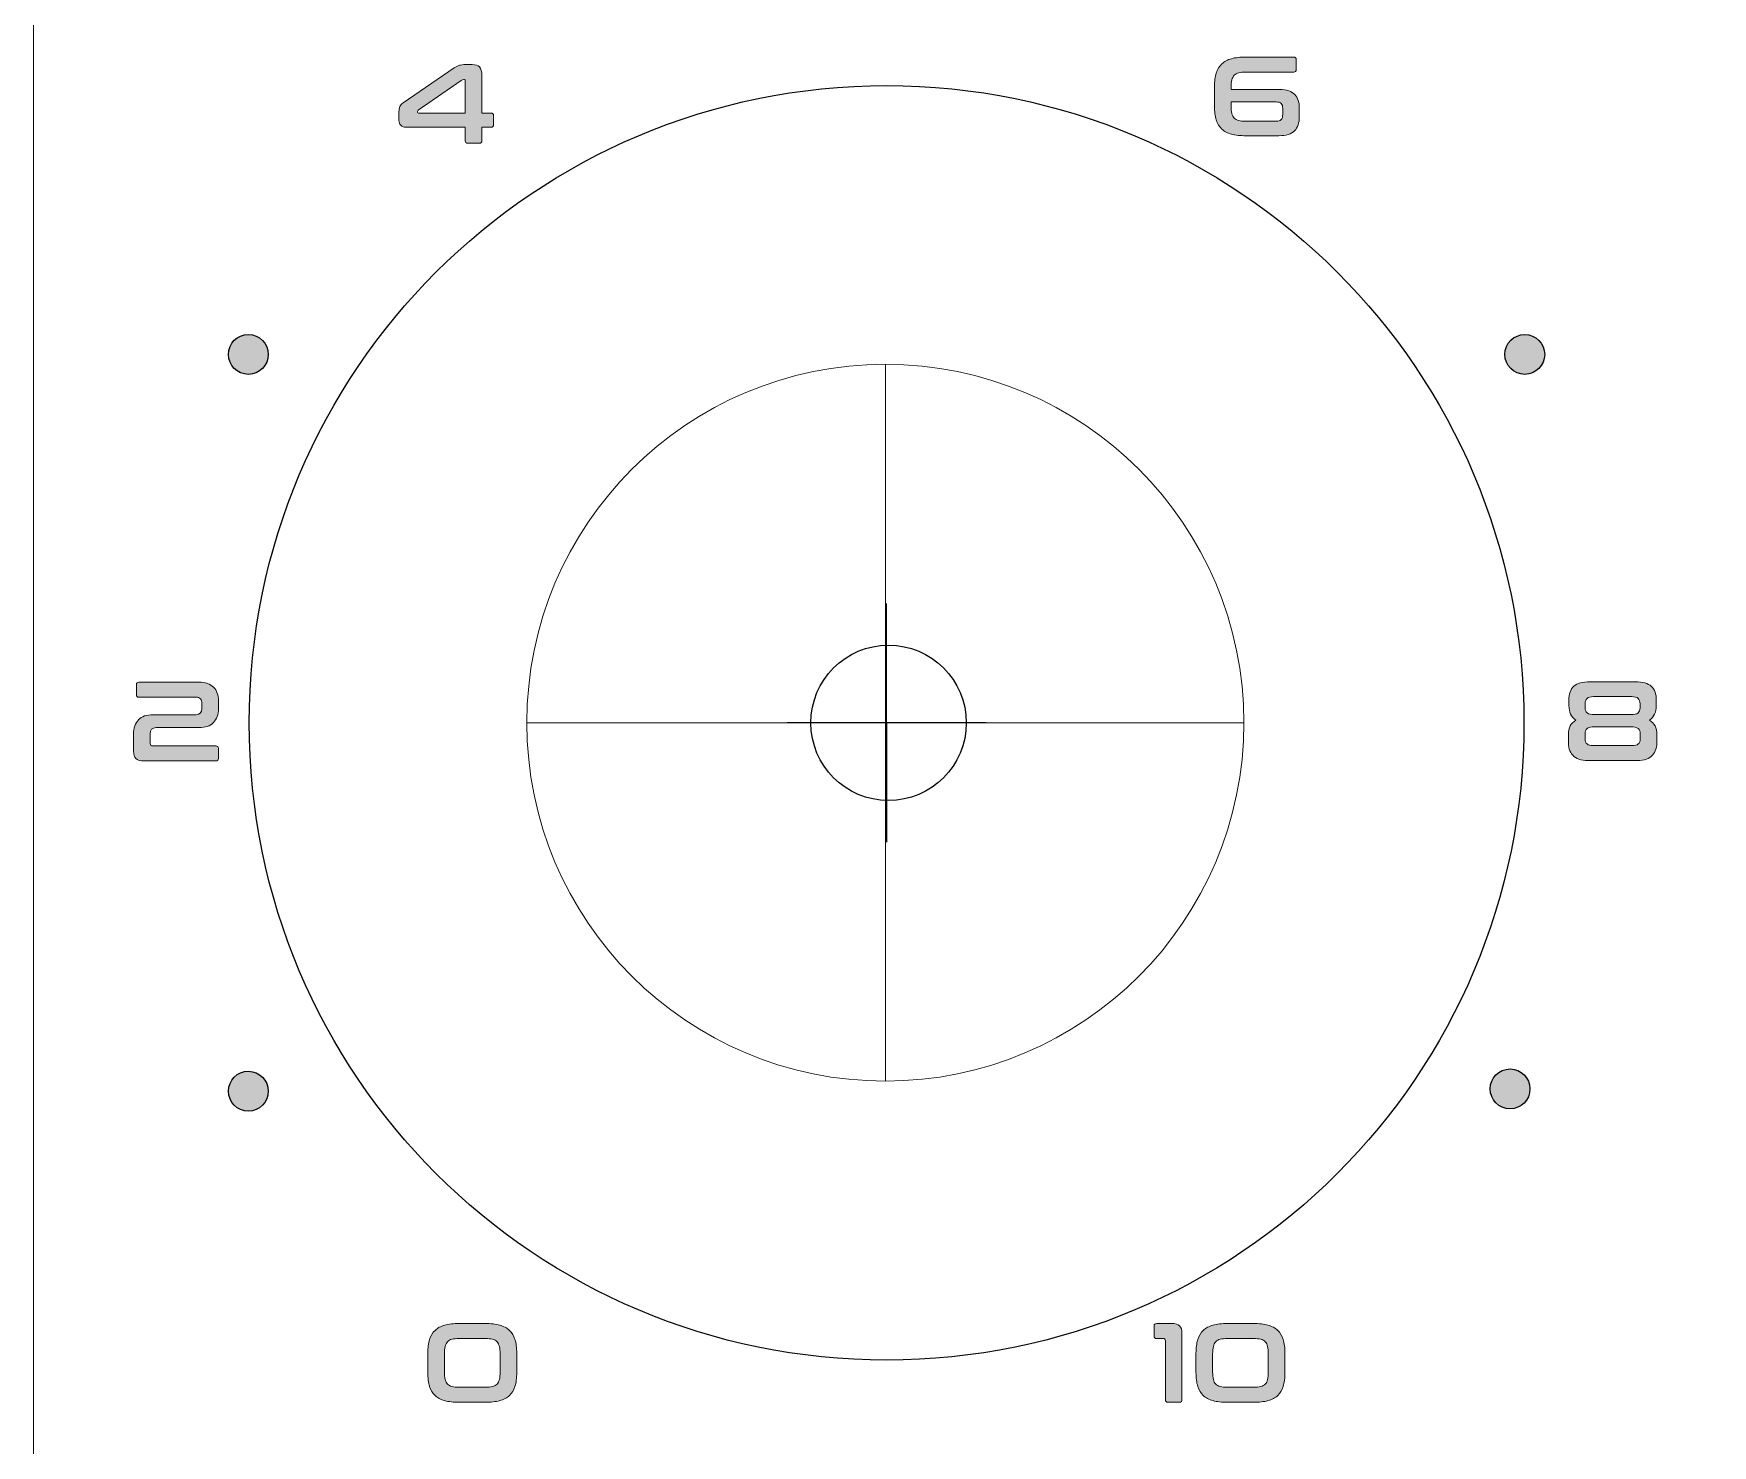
# Model space of a CAD drawing. Header units: millimetres. Extents: x 0 to 62, y -117 to 0.
# Drawn here: x 0 to 21.07, y -29.53 to -11.8 of the extents above; entities that cross this region are included whole.
import ezdxf

# ---------------------------------------------------------------- set-up
doc = ezdxf.new("R2010")
doc.units = ezdxf.units.MM
doc.header["$MEASUREMENT"] = 0
for name, color, linetype in [('GLOSS-V', 7, 'Continuous'), ('Layer 4', 7, 'Continuous'), ('Layer 5', 7, 'Continuous')]:
    doc.layers.add(name, color=color, linetype=linetype)

# ---------------------------------------------------------------- blocks, each defined once
blk = doc.blocks.new('block 40')
at = {"layer": 'GLOSS-V', "true_color": 0x010101}
h = blk.add_hatch(color=178, dxfattribs=at)
h.dxf.hatch_style = 2
edge = h.paths.add_edge_path()
edge.add_spline(control_points=[(5.669, -27.998), (5.74, -27.998), (5.801, -28.005), (5.851, -28.019), (5.901, -28.033), (5.942, -28.054), (5.973, -28.084), (6.005, -28.113), (6.028, -28.152), (6.042, -28.199), (6.057, -28.246), (6.064, -28.303), (6.064, -28.371), (6.064, -28.371), (6.064, -28.614), (6.064, -28.614), (6.064, -28.681), (6.057, -28.739), (6.042, -28.787), (6.028, -28.834), (6.005, -28.873), (5.973, -28.902), (5.942, -28.932), (5.901, -28.953), (5.851, -28.966), (5.801, -28.98), (5.74, -28.986), (5.669, -28.986), (5.669, -28.986), (5.343, -28.986), (5.343, -28.986), (5.272, -28.986), (5.211, -28.98), (5.161, -28.966), (5.111, -28.953), (5.07, -28.932), (5.039, -28.902), (5.007, -28.873), (4.984, -28.834), (4.97, -28.787), (4.955, -28.739), (4.948, -28.681), (4.948, -28.614), (4.948, -28.614), (4.948, -28.371), (4.948, -28.371), (4.948, -28.303), (4.955, -28.246), (4.97, -28.199), (4.984, -28.152), (5.007, -28.113), (5.039, -28.084), (5.07, -28.054), (5.111, -28.033), (5.161, -28.019), (5.211, -28.005), (5.272, -27.998), (5.343, -27.998), (5.343, -27.998), (5.669, -27.998), (5.669, -27.998)], knot_values=[0, 0, 0, 0, 1, 1, 1, 2, 2, 2, 3, 3, 3, 4, 4, 4, 5, 5, 5, 6, 6, 6, 7, 7, 7, 8, 8, 8, 9, 9, 9, 10, 10, 10, 11, 11, 11, 12, 12, 12, 13, 13, 13, 14, 14, 14, 15, 15, 15, 16, 16, 16, 17, 17, 17, 18, 18, 18, 19, 19, 19, 20, 20, 20, 20], degree=3, periodic=1)
edge = h.paths.add_edge_path()
edge.add_spline(control_points=[(5.157, -28.605), (5.157, -28.643), (5.16, -28.674), (5.165, -28.699), (5.171, -28.724), (5.181, -28.744), (5.195, -28.758), (5.209, -28.773), (5.228, -28.783), (5.252, -28.789), (5.276, -28.795), (5.306, -28.798), (5.343, -28.798), (5.343, -28.798), (5.669, -28.798), (5.669, -28.798), (5.706, -28.798), (5.736, -28.795), (5.76, -28.789), (5.784, -28.783), (5.803, -28.773), (5.817, -28.758), (5.831, -28.744), (5.841, -28.724), (5.847, -28.699), (5.852, -28.674), (5.855, -28.643), (5.855, -28.605), (5.855, -28.605), (5.855, -28.379), (5.855, -28.379), (5.855, -28.342), (5.852, -28.311), (5.847, -28.286), (5.841, -28.262), (5.831, -28.242), (5.817, -28.227), (5.803, -28.212), (5.784, -28.201), (5.76, -28.195), (5.736, -28.189), (5.706, -28.186), (5.669, -28.186), (5.669, -28.186), (5.343, -28.186), (5.343, -28.186), (5.306, -28.186), (5.276, -28.189), (5.252, -28.195), (5.228, -28.201), (5.209, -28.212), (5.195, -28.227), (5.181, -28.242), (5.171, -28.262), (5.165, -28.286), (5.16, -28.311), (5.157, -28.342), (5.157, -28.379), (5.157, -28.379), (5.157, -28.605), (5.157, -28.605)], knot_values=[0, 0, 0, 0, 1, 1, 1, 2, 2, 2, 3, 3, 3, 4, 4, 4, 5, 5, 5, 6, 6, 6, 7, 7, 7, 8, 8, 8, 9, 9, 9, 10, 10, 10, 11, 11, 11, 12, 12, 12, 13, 13, 13, 14, 14, 14, 15, 15, 15, 16, 16, 16, 17, 17, 17, 18, 18, 18, 19, 19, 19, 20, 20, 20, 20], degree=3, periodic=1)
at = {"layer": 'GLOSS-V', "lineweight": 0}
for points in [[(5.669, -27.998), (5.74, -27.998), (5.801, -28.005), (5.851, -28.019), (5.901, -28.033), (5.942, -28.054), (5.973, -28.084), (6.005, -28.113), (6.028, -28.152), (6.042, -28.199), (6.057, -28.246), (6.064, -28.303), (6.064, -28.371), (6.064, -28.371), (6.064, -28.614), (6.064, -28.614), (6.064, -28.681), (6.057, -28.739), (6.042, -28.787), (6.028, -28.834), (6.005, -28.873), (5.973, -28.902), (5.942, -28.932), (5.901, -28.953), (5.851, -28.966), (5.801, -28.98), (5.74, -28.986), (5.669, -28.986), (5.669, -28.986), (5.343, -28.986), (5.343, -28.986), (5.272, -28.986), (5.211, -28.98), (5.161, -28.966), (5.111, -28.953), (5.07, -28.932), (5.039, -28.902), (5.007, -28.873), (4.984, -28.834), (4.97, -28.787), (4.955, -28.739), (4.948, -28.681), (4.948, -28.614), (4.948, -28.614), (4.948, -28.371), (4.948, -28.371), (4.948, -28.303), (4.955, -28.246), (4.97, -28.199), (4.984, -28.152), (5.007, -28.113), (5.039, -28.084), (5.07, -28.054), (5.111, -28.033), (5.161, -28.019), (5.211, -28.005), (5.272, -27.998), (5.343, -27.998), (5.343, -27.998), (5.669, -27.998), (5.669, -27.998)], [(5.157, -28.605), (5.157, -28.643), (5.16, -28.674), (5.165, -28.699), (5.171, -28.724), (5.181, -28.744), (5.195, -28.758), (5.209, -28.773), (5.228, -28.783), (5.252, -28.789), (5.276, -28.795), (5.306, -28.798), (5.343, -28.798), (5.343, -28.798), (5.669, -28.798), (5.669, -28.798), (5.706, -28.798), (5.736, -28.795), (5.76, -28.789), (5.784, -28.783), (5.803, -28.773), (5.817, -28.758), (5.831, -28.744), (5.841, -28.724), (5.847, -28.699), (5.852, -28.674), (5.855, -28.643), (5.855, -28.605), (5.855, -28.605), (5.855, -28.379), (5.855, -28.379), (5.855, -28.342), (5.852, -28.311), (5.847, -28.286), (5.841, -28.262), (5.831, -28.242), (5.817, -28.227), (5.803, -28.212), (5.784, -28.201), (5.76, -28.195), (5.736, -28.189), (5.706, -28.186), (5.669, -28.186), (5.669, -28.186), (5.343, -28.186), (5.343, -28.186), (5.306, -28.186), (5.276, -28.189), (5.252, -28.195), (5.228, -28.201), (5.209, -28.212), (5.195, -28.227), (5.181, -28.242), (5.171, -28.262), (5.165, -28.286), (5.16, -28.311), (5.157, -28.342), (5.157, -28.379), (5.157, -28.379), (5.157, -28.605), (5.157, -28.605)]]:
    blk.add_open_spline(points, degree=3, knots=[0, 0, 0, 0, 1, 1, 1, 2, 2, 2, 3, 3, 3, 4, 4, 4, 5, 5, 5, 6, 6, 6, 7, 7, 7, 8, 8, 8, 9, 9, 9, 10, 10, 10, 11, 11, 11, 12, 12, 12, 13, 13, 13, 14, 14, 14, 15, 15, 15, 16, 16, 16, 17, 17, 17, 18, 18, 18, 19, 19, 19, 20, 20, 20, 20], dxfattribs=at)
blk = doc.blocks.new('block 39')
at = {"layer": 'GLOSS-V'}
blk.add_blockref('block 40', (0, 0), dxfattribs=at)
blk = doc.blocks.new('block 42')
at = {"layer": 'GLOSS-V', "true_color": 0x010101}
h = blk.add_hatch(color=178, dxfattribs=at)
h.dxf.hatch_style = 2
edge = h.paths.add_edge_path()
edge.add_spline(control_points=[(2.071, -19.947), (2.156, -19.947), (2.219, -19.968), (2.26, -20.01), (2.3, -20.053), (2.32, -20.108), (2.32, -20.177), (2.32, -20.177), (2.32, -20.276), (2.32, -20.276), (2.32, -20.353), (2.3, -20.413), (2.258, -20.454), (2.217, -20.496), (2.155, -20.517), (2.073, -20.517), (2.073, -20.517), (1.537, -20.517), (1.537, -20.517), (1.488, -20.517), (1.464, -20.544), (1.464, -20.598), (1.464, -20.598), (1.464, -20.717), (1.464, -20.717), (1.464, -20.737), (1.473, -20.747), (1.492, -20.747), (1.492, -20.747), (2.287, -20.747), (2.287, -20.747), (2.308, -20.747), (2.319, -20.758), (2.319, -20.778), (2.319, -20.778), (2.319, -20.904), (2.319, -20.904), (2.319, -20.924), (2.308, -20.935), (2.287, -20.935), (2.287, -20.935), (1.386, -20.935), (1.386, -20.935), (1.338, -20.935), (1.304, -20.925), (1.285, -20.906), (1.265, -20.887), (1.255, -20.856), (1.255, -20.815), (1.255, -20.815), (1.255, -20.598), (1.255, -20.598), (1.255, -20.52), (1.276, -20.46), (1.317, -20.418), (1.358, -20.376), (1.42, -20.355), (1.502, -20.355), (1.502, -20.355), (2.038, -20.355), (2.038, -20.355), (2.087, -20.355), (2.111, -20.328), (2.111, -20.276), (2.111, -20.276), (2.111, -20.215), (2.111, -20.215), (2.111, -20.191), (2.106, -20.171), (2.095, -20.157), (2.083, -20.142), (2.064, -20.135), (2.037, -20.135), (2.037, -20.135), (1.323, -20.135), (1.323, -20.135), (1.302, -20.135), (1.292, -20.124), (1.292, -20.104), (1.292, -20.104), (1.292, -19.978), (1.292, -19.978), (1.292, -19.957), (1.302, -19.947), (1.323, -19.947), (1.323, -19.947), (2.071, -19.947), (2.071, -19.947)], knot_values=[0, 0, 0, 0, 1, 1, 1, 2, 2, 2, 3, 3, 3, 4, 4, 4, 5, 5, 5, 6, 6, 6, 7, 7, 7, 8, 8, 8, 9, 9, 9, 10, 10, 10, 11, 11, 11, 12, 12, 12, 13, 13, 13, 14, 14, 14, 15, 15, 15, 16, 16, 16, 17, 17, 17, 18, 18, 18, 19, 19, 19, 20, 20, 20, 21, 21, 21, 22, 22, 22, 23, 23, 23, 24, 24, 24, 25, 25, 25, 26, 26, 26, 27, 27, 27, 28, 28, 28, 29, 29, 29, 29], degree=3, periodic=1)
at = {"layer": 'GLOSS-V', "lineweight": 0}
blk.add_open_spline([(2.071, -19.947), (2.156, -19.947), (2.219, -19.968), (2.26, -20.01), (2.3, -20.053), (2.32, -20.108), (2.32, -20.177), (2.32, -20.177), (2.32, -20.276), (2.32, -20.276), (2.32, -20.353), (2.3, -20.413), (2.258, -20.454), (2.217, -20.496), (2.155, -20.517), (2.073, -20.517), (2.073, -20.517), (1.537, -20.517), (1.537, -20.517), (1.488, -20.517), (1.464, -20.544), (1.464, -20.598), (1.464, -20.598), (1.464, -20.717), (1.464, -20.717), (1.464, -20.737), (1.473, -20.747), (1.492, -20.747), (1.492, -20.747), (2.287, -20.747), (2.287, -20.747), (2.308, -20.747), (2.319, -20.758), (2.319, -20.778), (2.319, -20.778), (2.319, -20.904), (2.319, -20.904), (2.319, -20.924), (2.308, -20.935), (2.287, -20.935), (2.287, -20.935), (1.386, -20.935), (1.386, -20.935), (1.338, -20.935), (1.304, -20.925), (1.285, -20.906), (1.265, -20.887), (1.255, -20.856), (1.255, -20.815), (1.255, -20.815), (1.255, -20.598), (1.255, -20.598), (1.255, -20.52), (1.276, -20.46), (1.317, -20.418), (1.358, -20.376), (1.42, -20.355), (1.502, -20.355), (1.502, -20.355), (2.038, -20.355), (2.038, -20.355), (2.087, -20.355), (2.111, -20.328), (2.111, -20.276), (2.111, -20.276), (2.111, -20.215), (2.111, -20.215), (2.111, -20.191), (2.106, -20.171), (2.095, -20.157), (2.083, -20.142), (2.064, -20.135), (2.037, -20.135), (2.037, -20.135), (1.323, -20.135), (1.323, -20.135), (1.302, -20.135), (1.292, -20.124), (1.292, -20.104), (1.292, -20.104), (1.292, -19.978), (1.292, -19.978), (1.292, -19.957), (1.302, -19.947), (1.323, -19.947), (1.323, -19.947), (2.071, -19.947), (2.071, -19.947)], degree=3, knots=[0, 0, 0, 0, 1, 1, 1, 2, 2, 2, 3, 3, 3, 4, 4, 4, 5, 5, 5, 6, 6, 6, 7, 7, 7, 8, 8, 8, 9, 9, 9, 10, 10, 10, 11, 11, 11, 12, 12, 12, 13, 13, 13, 14, 14, 14, 15, 15, 15, 16, 16, 16, 17, 17, 17, 18, 18, 18, 19, 19, 19, 20, 20, 20, 21, 21, 21, 22, 22, 22, 23, 23, 23, 24, 24, 24, 25, 25, 25, 26, 26, 26, 27, 27, 27, 28, 28, 28, 29, 29, 29, 29], dxfattribs=at)
blk = doc.blocks.new('block 41')
at = {"layer": 'GLOSS-V'}
blk.add_blockref('block 42', (0, 0), dxfattribs=at)
blk = doc.blocks.new('block 44')
at = {"layer": 'GLOSS-V', "true_color": 0x010101}
h = blk.add_hatch(color=178, dxfattribs=at)
h.dxf.hatch_style = 2
edge = h.paths.add_edge_path()
edge.add_spline(control_points=[(5.28, -12.235), (5.304, -12.219), (5.325, -12.208), (5.345, -12.202), (5.364, -12.196), (5.39, -12.193), (5.422, -12.193), (5.422, -12.193), (5.505, -12.193), (5.505, -12.193), (5.546, -12.193), (5.577, -12.203), (5.597, -12.222), (5.617, -12.241), (5.628, -12.28), (5.628, -12.337), (5.628, -12.337), (5.628, -12.801), (5.628, -12.801), (5.628, -12.801), (5.743, -12.801), (5.743, -12.801), (5.764, -12.801), (5.774, -12.812), (5.774, -12.834), (5.774, -12.834), (5.774, -12.948), (5.774, -12.948), (5.774, -12.969), (5.764, -12.979), (5.743, -12.979), (5.743, -12.979), (5.628, -12.979), (5.628, -12.979), (5.628, -12.979), (5.628, -13.15), (5.628, -13.15), (5.628, -13.17), (5.617, -13.181), (5.596, -13.181), (5.596, -13.181), (5.451, -13.181), (5.451, -13.181), (5.429, -13.181), (5.419, -13.17), (5.419, -13.15), (5.419, -13.15), (5.419, -12.979), (5.419, -12.979), (5.419, -12.979), (4.676, -12.979), (4.676, -12.979), (4.646, -12.979), (4.624, -12.971), (4.609, -12.955), (4.594, -12.939), (4.586, -12.918), (4.586, -12.893), (4.586, -12.893), (4.586, -12.786), (4.586, -12.786), (4.586, -12.759), (4.59, -12.737), (4.597, -12.72), (4.605, -12.703), (4.62, -12.686), (4.641, -12.671), (4.641, -12.671), (5.28, -12.235), (5.28, -12.235)], knot_values=[0, 0, 0, 0, 1, 1, 1, 2, 2, 2, 3, 3, 3, 4, 4, 4, 5, 5, 5, 6, 6, 6, 7, 7, 7, 8, 8, 8, 9, 9, 9, 10, 10, 10, 11, 11, 11, 12, 12, 12, 13, 13, 13, 14, 14, 14, 15, 15, 15, 16, 16, 16, 17, 17, 17, 18, 18, 18, 19, 19, 19, 20, 20, 20, 21, 21, 21, 22, 22, 22, 23, 23, 23, 23], degree=3, periodic=1)
edge = h.paths.add_edge_path()
edge.add_spline(control_points=[(4.819, -12.791), (4.819, -12.798), (4.823, -12.801), (4.83, -12.801), (4.83, -12.801), (5.419, -12.801), (5.419, -12.801), (5.419, -12.801), (5.419, -12.396), (5.419, -12.396), (5.419, -12.386), (5.415, -12.381), (5.407, -12.381), (5.407, -12.381), (5.399, -12.381), (5.399, -12.381), (5.39, -12.381), (5.379, -12.384), (5.368, -12.392), (5.368, -12.392), (4.827, -12.763), (4.827, -12.763), (4.822, -12.768), (4.819, -12.774), (4.819, -12.783), (4.819, -12.783), (4.819, -12.791), (4.819, -12.791)], knot_values=[0, 0, 0, 0, 1, 1, 1, 2, 2, 2, 3, 3, 3, 4, 4, 4, 5, 5, 5, 6, 6, 6, 7, 7, 7, 8, 8, 8, 9, 9, 9, 9], degree=3, periodic=1)
at = {"layer": 'GLOSS-V', "lineweight": 0}
for points, knots in [([(5.28, -12.235), (5.304, -12.219), (5.325, -12.208), (5.345, -12.202), (5.364, -12.196), (5.39, -12.193), (5.422, -12.193), (5.422, -12.193), (5.505, -12.193), (5.505, -12.193), (5.546, -12.193), (5.577, -12.203), (5.597, -12.222), (5.617, -12.241), (5.628, -12.28), (5.628, -12.337), (5.628, -12.337), (5.628, -12.801), (5.628, -12.801), (5.628, -12.801), (5.743, -12.801), (5.743, -12.801), (5.764, -12.801), (5.774, -12.812), (5.774, -12.834), (5.774, -12.834), (5.774, -12.948), (5.774, -12.948), (5.774, -12.969), (5.764, -12.979), (5.743, -12.979), (5.743, -12.979), (5.628, -12.979), (5.628, -12.979), (5.628, -12.979), (5.628, -13.15), (5.628, -13.15), (5.628, -13.17), (5.617, -13.181), (5.596, -13.181), (5.596, -13.181), (5.451, -13.181), (5.451, -13.181), (5.429, -13.181), (5.419, -13.17), (5.419, -13.15), (5.419, -13.15), (5.419, -12.979), (5.419, -12.979), (5.419, -12.979), (4.676, -12.979), (4.676, -12.979), (4.646, -12.979), (4.624, -12.971), (4.609, -12.955), (4.594, -12.939), (4.586, -12.918), (4.586, -12.893), (4.586, -12.893), (4.586, -12.786), (4.586, -12.786), (4.586, -12.759), (4.59, -12.737), (4.597, -12.72), (4.605, -12.703), (4.62, -12.686), (4.641, -12.671), (4.641, -12.671), (5.28, -12.235), (5.28, -12.235)], [0, 0, 0, 0, 1, 1, 1, 2, 2, 2, 3, 3, 3, 4, 4, 4, 5, 5, 5, 6, 6, 6, 7, 7, 7, 8, 8, 8, 9, 9, 9, 10, 10, 10, 11, 11, 11, 12, 12, 12, 13, 13, 13, 14, 14, 14, 15, 15, 15, 16, 16, 16, 17, 17, 17, 18, 18, 18, 19, 19, 19, 20, 20, 20, 21, 21, 21, 22, 22, 22, 23, 23, 23, 23]), ([(4.819, -12.791), (4.819, -12.798), (4.823, -12.801), (4.83, -12.801), (4.83, -12.801), (5.419, -12.801), (5.419, -12.801), (5.419, -12.801), (5.419, -12.396), (5.419, -12.396), (5.419, -12.386), (5.415, -12.381), (5.407, -12.381), (5.407, -12.381), (5.399, -12.381), (5.399, -12.381), (5.39, -12.381), (5.379, -12.384), (5.368, -12.392), (5.368, -12.392), (4.827, -12.763), (4.827, -12.763), (4.822, -12.768), (4.819, -12.774), (4.819, -12.783), (4.819, -12.783), (4.819, -12.791), (4.819, -12.791)], [0, 0, 0, 0, 1, 1, 1, 2, 2, 2, 3, 3, 3, 4, 4, 4, 5, 5, 5, 6, 6, 6, 7, 7, 7, 8, 8, 8, 9, 9, 9, 9])]:
    blk.add_open_spline(points, degree=3, knots=knots, dxfattribs=at)
blk = doc.blocks.new('block 43')
at = {"layer": 'GLOSS-V'}
blk.add_blockref('block 44', (0, 0), dxfattribs=at)
blk = doc.blocks.new('block 46')
at = {"layer": 'GLOSS-V', "true_color": 0x010101}
h = blk.add_hatch(color=178, dxfattribs=at)
h.dxf.hatch_style = 2
edge = h.paths.add_edge_path()
edge.add_spline(control_points=[(15.817, -12.099), (15.838, -12.099), (15.848, -12.109), (15.848, -12.13), (15.848, -12.13), (15.848, -12.255), (15.848, -12.255), (15.848, -12.276), (15.838, -12.286), (15.817, -12.286), (15.817, -12.286), (15.218, -12.286), (15.218, -12.286), (15.181, -12.286), (15.151, -12.289), (15.127, -12.295), (15.103, -12.302), (15.084, -12.312), (15.07, -12.327), (15.055, -12.342), (15.045, -12.362), (15.04, -12.386), (15.034, -12.411), (15.031, -12.442), (15.031, -12.48), (15.031, -12.48), (15.031, -12.506), (15.031, -12.506), (15.031, -12.506), (15.64, -12.506), (15.64, -12.506), (15.685, -12.506), (15.723, -12.512), (15.755, -12.523), (15.786, -12.533), (15.812, -12.549), (15.831, -12.569), (15.851, -12.589), (15.865, -12.614), (15.874, -12.644), (15.882, -12.674), (15.887, -12.707), (15.887, -12.745), (15.887, -12.745), (15.887, -12.848), (15.887, -12.848), (15.887, -12.923), (15.867, -12.982), (15.828, -13.023), (15.789, -13.066), (15.723, -13.086), (15.63, -13.086), (15.63, -13.086), (15.218, -13.086), (15.218, -13.086), (15.146, -13.086), (15.086, -13.08), (15.036, -13.067), (14.986, -13.053), (14.945, -13.032), (14.914, -13.002), (14.882, -12.973), (14.859, -12.934), (14.844, -12.887), (14.83, -12.839), (14.823, -12.782), (14.823, -12.714), (14.823, -12.714), (14.823, -12.471), (14.823, -12.471), (14.823, -12.403), (14.83, -12.346), (14.844, -12.299), (14.859, -12.252), (14.882, -12.214), (14.914, -12.184), (14.945, -12.154), (14.986, -12.133), (15.036, -12.119), (15.086, -12.105), (15.146, -12.099), (15.218, -12.099), (15.218, -12.099), (15.817, -12.099), (15.817, -12.099)], knot_values=[0, 0, 0, 0, 1, 1, 1, 2, 2, 2, 3, 3, 3, 4, 4, 4, 5, 5, 5, 6, 6, 6, 7, 7, 7, 8, 8, 8, 9, 9, 9, 10, 10, 10, 11, 11, 11, 12, 12, 12, 13, 13, 13, 14, 14, 14, 15, 15, 15, 16, 16, 16, 17, 17, 17, 18, 18, 18, 19, 19, 19, 20, 20, 20, 21, 21, 21, 22, 22, 22, 23, 23, 23, 24, 24, 24, 25, 25, 25, 26, 26, 26, 27, 27, 27, 28, 28, 28, 28], degree=3, periodic=1)
edge = h.paths.add_edge_path()
edge.add_spline(control_points=[(15.031, -12.662), (15.031, -12.662), (15.031, -12.712), (15.031, -12.712), (15.031, -12.749), (15.034, -12.78), (15.04, -12.805), (15.045, -12.83), (15.055, -12.85), (15.07, -12.864), (15.084, -12.879), (15.103, -12.889), (15.127, -12.895), (15.151, -12.901), (15.181, -12.904), (15.218, -12.904), (15.218, -12.904), (15.596, -12.904), (15.596, -12.904), (15.626, -12.904), (15.647, -12.898), (15.66, -12.884), (15.673, -12.87), (15.679, -12.849), (15.679, -12.82), (15.679, -12.82), (15.679, -12.745), (15.679, -12.745), (15.679, -12.716), (15.673, -12.694), (15.661, -12.681), (15.648, -12.668), (15.627, -12.662), (15.597, -12.662), (15.597, -12.662), (15.031, -12.662), (15.031, -12.662)], knot_values=[0, 0, 0, 0, 1, 1, 1, 2, 2, 2, 3, 3, 3, 4, 4, 4, 5, 5, 5, 6, 6, 6, 7, 7, 7, 8, 8, 8, 9, 9, 9, 10, 10, 10, 11, 11, 11, 12, 12, 12, 12], degree=3, periodic=1)
at = {"layer": 'GLOSS-V', "lineweight": 0}
for points, knots in [([(15.817, -12.099), (15.838, -12.099), (15.848, -12.109), (15.848, -12.13), (15.848, -12.13), (15.848, -12.255), (15.848, -12.255), (15.848, -12.276), (15.838, -12.286), (15.817, -12.286), (15.817, -12.286), (15.218, -12.286), (15.218, -12.286), (15.181, -12.286), (15.151, -12.289), (15.127, -12.295), (15.103, -12.302), (15.084, -12.312), (15.07, -12.327), (15.055, -12.342), (15.045, -12.362), (15.04, -12.386), (15.034, -12.411), (15.031, -12.442), (15.031, -12.48), (15.031, -12.48), (15.031, -12.506), (15.031, -12.506), (15.031, -12.506), (15.64, -12.506), (15.64, -12.506), (15.685, -12.506), (15.723, -12.512), (15.755, -12.523), (15.786, -12.533), (15.812, -12.549), (15.831, -12.569), (15.851, -12.589), (15.865, -12.614), (15.874, -12.644), (15.882, -12.674), (15.887, -12.707), (15.887, -12.745), (15.887, -12.745), (15.887, -12.848), (15.887, -12.848), (15.887, -12.923), (15.867, -12.982), (15.828, -13.023), (15.789, -13.066), (15.723, -13.086), (15.63, -13.086), (15.63, -13.086), (15.218, -13.086), (15.218, -13.086), (15.146, -13.086), (15.086, -13.08), (15.036, -13.067), (14.986, -13.053), (14.945, -13.032), (14.914, -13.002), (14.882, -12.973), (14.859, -12.934), (14.844, -12.887), (14.83, -12.839), (14.823, -12.782), (14.823, -12.714), (14.823, -12.714), (14.823, -12.471), (14.823, -12.471), (14.823, -12.403), (14.83, -12.346), (14.844, -12.299), (14.859, -12.252), (14.882, -12.214), (14.914, -12.184), (14.945, -12.154), (14.986, -12.133), (15.036, -12.119), (15.086, -12.105), (15.146, -12.099), (15.218, -12.099), (15.218, -12.099), (15.817, -12.099), (15.817, -12.099)], [0, 0, 0, 0, 1, 1, 1, 2, 2, 2, 3, 3, 3, 4, 4, 4, 5, 5, 5, 6, 6, 6, 7, 7, 7, 8, 8, 8, 9, 9, 9, 10, 10, 10, 11, 11, 11, 12, 12, 12, 13, 13, 13, 14, 14, 14, 15, 15, 15, 16, 16, 16, 17, 17, 17, 18, 18, 18, 19, 19, 19, 20, 20, 20, 21, 21, 21, 22, 22, 22, 23, 23, 23, 24, 24, 24, 25, 25, 25, 26, 26, 26, 27, 27, 27, 28, 28, 28, 28]), ([(15.031, -12.662), (15.031, -12.662), (15.031, -12.712), (15.031, -12.712), (15.031, -12.749), (15.034, -12.78), (15.04, -12.805), (15.045, -12.83), (15.055, -12.85), (15.07, -12.864), (15.084, -12.879), (15.103, -12.889), (15.127, -12.895), (15.151, -12.901), (15.181, -12.904), (15.218, -12.904), (15.218, -12.904), (15.596, -12.904), (15.596, -12.904), (15.626, -12.904), (15.647, -12.898), (15.66, -12.884), (15.673, -12.87), (15.679, -12.849), (15.679, -12.82), (15.679, -12.82), (15.679, -12.745), (15.679, -12.745), (15.679, -12.716), (15.673, -12.694), (15.661, -12.681), (15.648, -12.668), (15.627, -12.662), (15.597, -12.662), (15.597, -12.662), (15.031, -12.662), (15.031, -12.662)], [0, 0, 0, 0, 1, 1, 1, 2, 2, 2, 3, 3, 3, 4, 4, 4, 5, 5, 5, 6, 6, 6, 7, 7, 7, 8, 8, 8, 9, 9, 9, 10, 10, 10, 11, 11, 11, 12, 12, 12, 12])]:
    blk.add_open_spline(points, degree=3, knots=knots, dxfattribs=at)
blk = doc.blocks.new('block 45')
at = {"layer": 'GLOSS-V'}
blk.add_blockref('block 46', (0, 0), dxfattribs=at)
blk = doc.blocks.new('block 48')
at = {"layer": 'GLOSS-V', "true_color": 0x010101}
h = blk.add_hatch(color=178, dxfattribs=at)
h.dxf.hatch_style = 2
edge = h.paths.add_edge_path()
edge.add_spline(control_points=[(20.1, -19.941), (20.197, -19.941), (20.266, -19.96), (20.307, -19.999), (20.348, -20.037), (20.368, -20.096), (20.368, -20.174), (20.368, -20.174), (20.368, -20.241), (20.368, -20.241), (20.368, -20.323), (20.339, -20.384), (20.281, -20.424), (20.344, -20.459), (20.376, -20.519), (20.376, -20.603), (20.376, -20.603), (20.376, -20.685), (20.376, -20.685), (20.376, -20.722), (20.371, -20.756), (20.363, -20.786), (20.354, -20.816), (20.34, -20.842), (20.321, -20.863), (20.301, -20.884), (20.275, -20.901), (20.243, -20.912), (20.211, -20.923), (20.172, -20.929), (20.126, -20.929), (20.126, -20.929), (19.513, -20.929), (19.513, -20.929), (19.466, -20.929), (19.427, -20.923), (19.396, -20.912), (19.364, -20.901), (19.338, -20.884), (19.319, -20.863), (19.299, -20.842), (19.285, -20.816), (19.276, -20.786), (19.268, -20.756), (19.264, -20.722), (19.264, -20.685), (19.264, -20.685), (19.264, -20.603), (19.264, -20.603), (19.264, -20.519), (19.295, -20.459), (19.358, -20.424), (19.3, -20.384), (19.271, -20.323), (19.271, -20.241), (19.271, -20.241), (19.271, -20.174), (19.271, -20.174), (19.271, -20.134), (19.276, -20.1), (19.285, -20.071), (19.295, -20.042), (19.311, -20.017), (19.332, -19.998), (19.353, -19.979), (19.381, -19.965), (19.415, -19.955), (19.448, -19.946), (19.49, -19.941), (19.539, -19.941), (19.539, -19.941), (20.1, -19.941), (20.1, -19.941)], knot_values=[0, 0, 0, 0, 1, 1, 1, 2, 2, 2, 3, 3, 3, 4, 4, 4, 5, 5, 5, 6, 6, 6, 7, 7, 7, 8, 8, 8, 9, 9, 9, 10, 10, 10, 11, 11, 11, 12, 12, 12, 13, 13, 13, 14, 14, 14, 15, 15, 15, 16, 16, 16, 17, 17, 17, 18, 18, 18, 19, 19, 19, 20, 20, 20, 21, 21, 21, 22, 22, 22, 23, 23, 23, 24, 24, 24, 24], degree=3, periodic=1)
edge = h.paths.add_edge_path()
edge.add_spline(control_points=[(19.474, -20.656), (19.474, -20.687), (19.482, -20.708), (19.498, -20.722), (19.514, -20.736), (19.541, -20.743), (19.578, -20.743), (19.578, -20.743), (20.061, -20.743), (20.061, -20.743), (20.099, -20.743), (20.126, -20.736), (20.142, -20.722), (20.158, -20.708), (20.167, -20.687), (20.167, -20.656), (20.167, -20.656), (20.167, -20.594), (20.167, -20.594), (20.167, -20.565), (20.158, -20.543), (20.141, -20.528), (20.123, -20.513), (20.091, -20.505), (20.044, -20.505), (20.044, -20.505), (19.595, -20.505), (19.595, -20.505), (19.548, -20.505), (19.516, -20.513), (19.499, -20.528), (19.482, -20.543), (19.474, -20.565), (19.474, -20.594), (19.474, -20.594), (19.474, -20.656), (19.474, -20.656)], knot_values=[0, 0, 0, 0, 1, 1, 1, 2, 2, 2, 3, 3, 3, 4, 4, 4, 5, 5, 5, 6, 6, 6, 7, 7, 7, 8, 8, 8, 9, 9, 9, 10, 10, 10, 11, 11, 11, 12, 12, 12, 12], degree=3, periodic=1)
edge = h.paths.add_edge_path()
edge.add_spline(control_points=[(19.475, -20.27), (19.475, -20.297), (19.484, -20.318), (19.5, -20.333), (19.516, -20.347), (19.548, -20.354), (19.595, -20.354), (19.595, -20.354), (20.044, -20.354), (20.044, -20.354), (20.091, -20.354), (20.123, -20.347), (20.139, -20.333), (20.156, -20.318), (20.164, -20.297), (20.164, -20.27), (20.164, -20.27), (20.164, -20.218), (20.164, -20.218), (20.164, -20.188), (20.156, -20.166), (20.14, -20.151), (20.124, -20.135), (20.097, -20.127), (20.059, -20.127), (20.059, -20.127), (19.58, -20.127), (19.58, -20.127), (19.542, -20.127), (19.515, -20.135), (19.499, -20.151), (19.483, -20.166), (19.475, -20.188), (19.475, -20.218), (19.475, -20.218), (19.475, -20.27), (19.475, -20.27)], knot_values=[0, 0, 0, 0, 1, 1, 1, 2, 2, 2, 3, 3, 3, 4, 4, 4, 5, 5, 5, 6, 6, 6, 7, 7, 7, 8, 8, 8, 9, 9, 9, 10, 10, 10, 11, 11, 11, 12, 12, 12, 12], degree=3, periodic=1)
at = {"layer": 'GLOSS-V', "lineweight": 0}
for points, knots in [([(20.1, -19.941), (20.197, -19.941), (20.266, -19.96), (20.307, -19.999), (20.348, -20.037), (20.368, -20.096), (20.368, -20.174), (20.368, -20.174), (20.368, -20.241), (20.368, -20.241), (20.368, -20.323), (20.339, -20.384), (20.281, -20.424), (20.344, -20.459), (20.376, -20.519), (20.376, -20.603), (20.376, -20.603), (20.376, -20.685), (20.376, -20.685), (20.376, -20.722), (20.371, -20.756), (20.363, -20.786), (20.354, -20.816), (20.34, -20.842), (20.321, -20.863), (20.301, -20.884), (20.275, -20.901), (20.243, -20.912), (20.211, -20.923), (20.172, -20.929), (20.126, -20.929), (20.126, -20.929), (19.513, -20.929), (19.513, -20.929), (19.466, -20.929), (19.427, -20.923), (19.396, -20.912), (19.364, -20.901), (19.338, -20.884), (19.319, -20.863), (19.299, -20.842), (19.285, -20.816), (19.276, -20.786), (19.268, -20.756), (19.264, -20.722), (19.264, -20.685), (19.264, -20.685), (19.264, -20.603), (19.264, -20.603), (19.264, -20.519), (19.295, -20.459), (19.358, -20.424), (19.3, -20.384), (19.271, -20.323), (19.271, -20.241), (19.271, -20.241), (19.271, -20.174), (19.271, -20.174), (19.271, -20.134), (19.276, -20.1), (19.285, -20.071), (19.295, -20.042), (19.311, -20.017), (19.332, -19.998), (19.353, -19.979), (19.381, -19.965), (19.415, -19.955), (19.448, -19.946), (19.49, -19.941), (19.539, -19.941), (19.539, -19.941), (20.1, -19.941), (20.1, -19.941)], [0, 0, 0, 0, 1, 1, 1, 2, 2, 2, 3, 3, 3, 4, 4, 4, 5, 5, 5, 6, 6, 6, 7, 7, 7, 8, 8, 8, 9, 9, 9, 10, 10, 10, 11, 11, 11, 12, 12, 12, 13, 13, 13, 14, 14, 14, 15, 15, 15, 16, 16, 16, 17, 17, 17, 18, 18, 18, 19, 19, 19, 20, 20, 20, 21, 21, 21, 22, 22, 22, 23, 23, 23, 24, 24, 24, 24]), ([(19.475, -20.27), (19.475, -20.297), (19.484, -20.318), (19.5, -20.333), (19.516, -20.347), (19.548, -20.354), (19.595, -20.354), (19.595, -20.354), (20.044, -20.354), (20.044, -20.354), (20.091, -20.354), (20.123, -20.347), (20.139, -20.333), (20.156, -20.318), (20.164, -20.297), (20.164, -20.27), (20.164, -20.27), (20.164, -20.218), (20.164, -20.218), (20.164, -20.188), (20.156, -20.166), (20.14, -20.151), (20.124, -20.135), (20.097, -20.127), (20.059, -20.127), (20.059, -20.127), (19.58, -20.127), (19.58, -20.127), (19.542, -20.127), (19.515, -20.135), (19.499, -20.151), (19.483, -20.166), (19.475, -20.188), (19.475, -20.218), (19.475, -20.218), (19.475, -20.27), (19.475, -20.27)], [0, 0, 0, 0, 1, 1, 1, 2, 2, 2, 3, 3, 3, 4, 4, 4, 5, 5, 5, 6, 6, 6, 7, 7, 7, 8, 8, 8, 9, 9, 9, 10, 10, 10, 11, 11, 11, 12, 12, 12, 12]), ([(19.474, -20.656), (19.474, -20.687), (19.482, -20.708), (19.498, -20.722), (19.514, -20.736), (19.541, -20.743), (19.578, -20.743), (19.578, -20.743), (20.061, -20.743), (20.061, -20.743), (20.099, -20.743), (20.126, -20.736), (20.142, -20.722), (20.158, -20.708), (20.167, -20.687), (20.167, -20.656), (20.167, -20.656), (20.167, -20.594), (20.167, -20.594), (20.167, -20.565), (20.158, -20.543), (20.141, -20.528), (20.123, -20.513), (20.091, -20.505), (20.044, -20.505), (20.044, -20.505), (19.595, -20.505), (19.595, -20.505), (19.548, -20.505), (19.516, -20.513), (19.499, -20.528), (19.482, -20.543), (19.474, -20.565), (19.474, -20.594), (19.474, -20.594), (19.474, -20.656), (19.474, -20.656)], [0, 0, 0, 0, 1, 1, 1, 2, 2, 2, 3, 3, 3, 4, 4, 4, 5, 5, 5, 6, 6, 6, 7, 7, 7, 8, 8, 8, 9, 9, 9, 10, 10, 10, 11, 11, 11, 12, 12, 12, 12])]:
    blk.add_open_spline(points, degree=3, knots=knots, dxfattribs=at)
blk = doc.blocks.new('block 47')
at = {"layer": 'GLOSS-V'}
blk.add_blockref('block 48', (0, 0), dxfattribs=at)
blk = doc.blocks.new('block 50')
at = {"layer": 'GLOSS-V', "true_color": 0x010101}
h = blk.add_hatch(color=178, dxfattribs=at)
h.dxf.hatch_style = 2
edge = h.paths.add_edge_path()
edge.add_spline(control_points=[(14.284, -27.998), (14.331, -27.998), (14.365, -28.008), (14.384, -28.027), (14.404, -28.047), (14.414, -28.077), (14.414, -28.118), (14.414, -28.118), (14.414, -28.955), (14.414, -28.955), (14.414, -28.976), (14.404, -28.986), (14.383, -28.986), (14.383, -28.986), (14.238, -28.986), (14.238, -28.986), (14.217, -28.986), (14.207, -28.976), (14.207, -28.955), (14.207, -28.955), (14.207, -28.216), (14.207, -28.216), (14.207, -28.196), (14.197, -28.186), (14.177, -28.186), (14.177, -28.186), (14.097, -28.186), (14.097, -28.186), (14.075, -28.186), (14.064, -28.176), (14.064, -28.155), (14.064, -28.155), (14.064, -28.029), (14.064, -28.029), (14.064, -28.009), (14.075, -27.998), (14.097, -27.998), (14.097, -27.998), (14.284, -27.998), (14.284, -27.998)], knot_values=[0, 0, 0, 0, 1, 1, 1, 2, 2, 2, 3, 3, 3, 4, 4, 4, 5, 5, 5, 6, 6, 6, 7, 7, 7, 8, 8, 8, 9, 9, 9, 10, 10, 10, 11, 11, 11, 12, 12, 12, 13, 13, 13, 13], degree=3, periodic=1)
h = blk.add_hatch(color=178, dxfattribs=at)
h.dxf.hatch_style = 2
edge = h.paths.add_edge_path()
edge.add_spline(control_points=[(15.312, -27.998), (15.383, -27.998), (15.444, -28.005), (15.494, -28.019), (15.543, -28.033), (15.584, -28.054), (15.616, -28.084), (15.647, -28.113), (15.67, -28.152), (15.685, -28.199), (15.699, -28.246), (15.707, -28.303), (15.707, -28.371), (15.707, -28.371), (15.707, -28.614), (15.707, -28.614), (15.707, -28.681), (15.699, -28.739), (15.685, -28.787), (15.67, -28.834), (15.647, -28.873), (15.616, -28.902), (15.584, -28.932), (15.543, -28.953), (15.494, -28.966), (15.444, -28.98), (15.383, -28.986), (15.312, -28.986), (15.312, -28.986), (14.986, -28.986), (14.986, -28.986), (14.914, -28.986), (14.854, -28.98), (14.804, -28.966), (14.754, -28.953), (14.713, -28.932), (14.682, -28.902), (14.65, -28.873), (14.627, -28.834), (14.612, -28.787), (14.598, -28.739), (14.59, -28.681), (14.59, -28.614), (14.59, -28.614), (14.59, -28.371), (14.59, -28.371), (14.59, -28.303), (14.598, -28.246), (14.612, -28.199), (14.627, -28.152), (14.65, -28.113), (14.682, -28.084), (14.713, -28.054), (14.754, -28.033), (14.804, -28.019), (14.854, -28.005), (14.914, -27.998), (14.986, -27.998), (14.986, -27.998), (15.312, -27.998), (15.312, -27.998)], knot_values=[0, 0, 0, 0, 1, 1, 1, 2, 2, 2, 3, 3, 3, 4, 4, 4, 5, 5, 5, 6, 6, 6, 7, 7, 7, 8, 8, 8, 9, 9, 9, 10, 10, 10, 11, 11, 11, 12, 12, 12, 13, 13, 13, 14, 14, 14, 15, 15, 15, 16, 16, 16, 17, 17, 17, 18, 18, 18, 19, 19, 19, 20, 20, 20, 20], degree=3, periodic=1)
edge = h.paths.add_edge_path()
edge.add_spline(control_points=[(14.799, -28.605), (14.799, -28.643), (14.802, -28.674), (14.808, -28.699), (14.813, -28.724), (14.823, -28.744), (14.838, -28.758), (14.852, -28.773), (14.871, -28.783), (14.895, -28.789), (14.919, -28.795), (14.949, -28.798), (14.986, -28.798), (14.986, -28.798), (15.312, -28.798), (15.312, -28.798), (15.348, -28.798), (15.379, -28.795), (15.403, -28.789), (15.427, -28.783), (15.446, -28.773), (15.46, -28.758), (15.474, -28.744), (15.484, -28.724), (15.489, -28.699), (15.495, -28.674), (15.498, -28.643), (15.498, -28.605), (15.498, -28.605), (15.498, -28.379), (15.498, -28.379), (15.498, -28.342), (15.495, -28.311), (15.489, -28.286), (15.484, -28.262), (15.474, -28.242), (15.46, -28.227), (15.446, -28.212), (15.427, -28.201), (15.403, -28.195), (15.379, -28.189), (15.348, -28.186), (15.312, -28.186), (15.312, -28.186), (14.986, -28.186), (14.986, -28.186), (14.949, -28.186), (14.919, -28.189), (14.895, -28.195), (14.871, -28.201), (14.852, -28.212), (14.838, -28.227), (14.823, -28.242), (14.813, -28.262), (14.808, -28.286), (14.802, -28.311), (14.799, -28.342), (14.799, -28.379), (14.799, -28.379), (14.799, -28.605), (14.799, -28.605)], knot_values=[0, 0, 0, 0, 1, 1, 1, 2, 2, 2, 3, 3, 3, 4, 4, 4, 5, 5, 5, 6, 6, 6, 7, 7, 7, 8, 8, 8, 9, 9, 9, 10, 10, 10, 11, 11, 11, 12, 12, 12, 13, 13, 13, 14, 14, 14, 15, 15, 15, 16, 16, 16, 17, 17, 17, 18, 18, 18, 19, 19, 19, 20, 20, 20, 20], degree=3, periodic=1)
at = {"layer": 'GLOSS-V', "lineweight": 0}
for points, knots in [([(14.284, -27.998), (14.331, -27.998), (14.365, -28.008), (14.384, -28.027), (14.404, -28.047), (14.414, -28.077), (14.414, -28.118), (14.414, -28.118), (14.414, -28.955), (14.414, -28.955), (14.414, -28.976), (14.404, -28.986), (14.383, -28.986), (14.383, -28.986), (14.238, -28.986), (14.238, -28.986), (14.217, -28.986), (14.207, -28.976), (14.207, -28.955), (14.207, -28.955), (14.207, -28.216), (14.207, -28.216), (14.207, -28.196), (14.197, -28.186), (14.177, -28.186), (14.177, -28.186), (14.097, -28.186), (14.097, -28.186), (14.075, -28.186), (14.064, -28.176), (14.064, -28.155), (14.064, -28.155), (14.064, -28.029), (14.064, -28.029), (14.064, -28.009), (14.075, -27.998), (14.097, -27.998), (14.097, -27.998), (14.284, -27.998), (14.284, -27.998)], [0, 0, 0, 0, 1, 1, 1, 2, 2, 2, 3, 3, 3, 4, 4, 4, 5, 5, 5, 6, 6, 6, 7, 7, 7, 8, 8, 8, 9, 9, 9, 10, 10, 10, 11, 11, 11, 12, 12, 12, 13, 13, 13, 13]), ([(15.312, -27.998), (15.383, -27.998), (15.444, -28.005), (15.494, -28.019), (15.543, -28.033), (15.584, -28.054), (15.616, -28.084), (15.647, -28.113), (15.67, -28.152), (15.685, -28.199), (15.699, -28.246), (15.707, -28.303), (15.707, -28.371), (15.707, -28.371), (15.707, -28.614), (15.707, -28.614), (15.707, -28.681), (15.699, -28.739), (15.685, -28.787), (15.67, -28.834), (15.647, -28.873), (15.616, -28.902), (15.584, -28.932), (15.543, -28.953), (15.494, -28.966), (15.444, -28.98), (15.383, -28.986), (15.312, -28.986), (15.312, -28.986), (14.986, -28.986), (14.986, -28.986), (14.914, -28.986), (14.854, -28.98), (14.804, -28.966), (14.754, -28.953), (14.713, -28.932), (14.682, -28.902), (14.65, -28.873), (14.627, -28.834), (14.612, -28.787), (14.598, -28.739), (14.59, -28.681), (14.59, -28.614), (14.59, -28.614), (14.59, -28.371), (14.59, -28.371), (14.59, -28.303), (14.598, -28.246), (14.612, -28.199), (14.627, -28.152), (14.65, -28.113), (14.682, -28.084), (14.713, -28.054), (14.754, -28.033), (14.804, -28.019), (14.854, -28.005), (14.914, -27.998), (14.986, -27.998), (14.986, -27.998), (15.312, -27.998), (15.312, -27.998)], [0, 0, 0, 0, 1, 1, 1, 2, 2, 2, 3, 3, 3, 4, 4, 4, 5, 5, 5, 6, 6, 6, 7, 7, 7, 8, 8, 8, 9, 9, 9, 10, 10, 10, 11, 11, 11, 12, 12, 12, 13, 13, 13, 14, 14, 14, 15, 15, 15, 16, 16, 16, 17, 17, 17, 18, 18, 18, 19, 19, 19, 20, 20, 20, 20]), ([(14.799, -28.605), (14.799, -28.643), (14.802, -28.674), (14.808, -28.699), (14.813, -28.724), (14.823, -28.744), (14.838, -28.758), (14.852, -28.773), (14.871, -28.783), (14.895, -28.789), (14.919, -28.795), (14.949, -28.798), (14.986, -28.798), (14.986, -28.798), (15.312, -28.798), (15.312, -28.798), (15.348, -28.798), (15.379, -28.795), (15.403, -28.789), (15.427, -28.783), (15.446, -28.773), (15.46, -28.758), (15.474, -28.744), (15.484, -28.724), (15.489, -28.699), (15.495, -28.674), (15.498, -28.643), (15.498, -28.605), (15.498, -28.605), (15.498, -28.379), (15.498, -28.379), (15.498, -28.342), (15.495, -28.311), (15.489, -28.286), (15.484, -28.262), (15.474, -28.242), (15.46, -28.227), (15.446, -28.212), (15.427, -28.201), (15.403, -28.195), (15.379, -28.189), (15.348, -28.186), (15.312, -28.186), (15.312, -28.186), (14.986, -28.186), (14.986, -28.186), (14.949, -28.186), (14.919, -28.189), (14.895, -28.195), (14.871, -28.201), (14.852, -28.212), (14.838, -28.227), (14.823, -28.242), (14.813, -28.262), (14.808, -28.286), (14.802, -28.311), (14.799, -28.342), (14.799, -28.379), (14.799, -28.379), (14.799, -28.605), (14.799, -28.605)], [0, 0, 0, 0, 1, 1, 1, 2, 2, 2, 3, 3, 3, 4, 4, 4, 5, 5, 5, 6, 6, 6, 7, 7, 7, 8, 8, 8, 9, 9, 9, 10, 10, 10, 11, 11, 11, 12, 12, 12, 13, 13, 13, 14, 14, 14, 15, 15, 15, 16, 16, 16, 17, 17, 17, 18, 18, 18, 19, 19, 19, 20, 20, 20, 20])]:
    blk.add_open_spline(points, degree=3, knots=knots, dxfattribs=at)
blk = doc.blocks.new('block 49')
at = {"layer": 'GLOSS-V'}
blk.add_blockref('block 50', (0, 0), dxfattribs=at)

msp = doc.modelspace()

# ---------------------------------------------------------------- hatches: boundary and pattern name
at = {"layer": 'GLOSS-V', "true_color": 0x010101}
h = msp.add_hatch(color=178, dxfattribs=at)
h.dxf.hatch_style = 2
edge = h.paths.add_edge_path()
edge.add_spline(control_points=[(2.946, -15.832), (2.946, -15.694), (2.834, -15.582), (2.696, -15.581), (2.558, -15.581), (2.446, -15.693), (2.446, -15.831), (2.446, -15.831), (2.446, -15.832), (2.446, -15.832), (2.446, -15.97), (2.558, -16.082), (2.696, -16.082), (2.834, -16.082), (2.946, -15.97), (2.946, -15.832), (2.946, -15.832), (2.946, -15.832), (2.946, -15.832)], knot_values=[0, 0, 0, 0, 1, 1, 1, 2, 2, 2, 3, 3, 3, 4, 4, 4, 5, 5, 5, 6, 6, 6, 6], degree=3, periodic=1)
h = msp.add_hatch(color=178, dxfattribs=at)
h.dxf.hatch_style = 2
edge = h.paths.add_edge_path()
edge.add_spline(control_points=[(18.967, -15.832), (18.967, -15.694), (18.856, -15.582), (18.717, -15.581), (18.579, -15.581), (18.467, -15.693), (18.467, -15.831), (18.467, -15.831), (18.467, -15.832), (18.467, -15.832), (18.467, -15.97), (18.579, -16.082), (18.717, -16.082), (18.855, -16.082), (18.967, -15.97), (18.967, -15.832), (18.967, -15.832), (18.967, -15.832), (18.967, -15.832)], knot_values=[0, 0, 0, 0, 1, 1, 1, 2, 2, 2, 3, 3, 3, 4, 4, 4, 5, 5, 5, 6, 6, 6, 6], degree=3, periodic=1)
h = msp.add_hatch(color=178, dxfattribs=at)
h.dxf.hatch_style = 2
edge = h.paths.add_edge_path()
edge.add_spline(control_points=[(2.946, -25.082), (2.946, -24.944), (2.834, -24.832), (2.696, -24.831), (2.558, -24.831), (2.446, -24.943), (2.446, -25.081), (2.446, -25.081), (2.446, -25.082), (2.446, -25.082), (2.446, -25.22), (2.558, -25.332), (2.696, -25.332), (2.834, -25.332), (2.946, -25.22), (2.946, -25.082), (2.946, -25.082), (2.946, -25.082), (2.946, -25.082)], knot_values=[0, 0, 0, 0, 1, 1, 1, 2, 2, 2, 3, 3, 3, 4, 4, 4, 5, 5, 5, 6, 6, 6, 6], degree=3, periodic=1)
h = msp.add_hatch(color=178, dxfattribs=at)
h.dxf.hatch_style = 2
edge = h.paths.add_edge_path()
edge.add_spline(control_points=[(18.782, -25.052), (18.782, -24.914), (18.67, -24.802), (18.532, -24.802), (18.394, -24.802), (18.282, -24.914), (18.282, -25.052), (18.282, -25.052), (18.282, -25.052), (18.282, -25.052), (18.282, -25.19), (18.394, -25.302), (18.532, -25.303), (18.67, -25.303), (18.782, -25.191), (18.782, -25.053), (18.782, -25.053), (18.782, -25.052), (18.782, -25.052)], knot_values=[0, 0, 0, 0, 1, 1, 1, 2, 2, 2, 3, 3, 3, 4, 4, 4, 5, 5, 5, 6, 6, 6, 6], degree=3, periodic=1)

# ---------------------------------------------------------------- linework, layer by layer
at = {"layer": 'GLOSS-V', "color": 178, "lineweight": 25, "true_color": 0x070808}
for points in [[(10.707, -20.457), (10.707, -18.957)], [(11.957, -20.457), (9.457, -20.457)], [(11.957, -20.457), (9.457, -20.457)], [(11.951, -20.457), (9.512, -20.457)], [(11.951, -20.457), (9.512, -20.457)], [(10.707, -20.457), (10.707, -21.957)]]:
    msp.add_lwpolyline(points, dxfattribs=at)
for points, knots in [([(18.707, -20.457), (18.707, -16.038), (15.125, -12.457), (10.707, -12.457), (6.288, -12.457), (2.707, -16.038), (2.707, -20.457), (2.707, -24.875), (6.288, -28.457), (10.707, -28.457), (15.125, -28.457), (18.707, -24.875), (18.707, -20.457)], [0, 0, 0, 0, 1, 1, 1, 2, 2, 2, 3, 3, 3, 4, 4, 4, 4]), ([(2.946, -15.832), (2.946, -15.694), (2.834, -15.582), (2.696, -15.581), (2.558, -15.581), (2.446, -15.693), (2.446, -15.831), (2.446, -15.831), (2.446, -15.832), (2.446, -15.832), (2.446, -15.97), (2.558, -16.082), (2.696, -16.082), (2.834, -16.082), (2.946, -15.97), (2.946, -15.832), (2.946, -15.832), (2.946, -15.832), (2.946, -15.832)], [0, 0, 0, 0, 1, 1, 1, 2, 2, 2, 3, 3, 3, 4, 4, 4, 5, 5, 5, 6, 6, 6, 6]), ([(18.967, -15.832), (18.967, -15.694), (18.856, -15.582), (18.717, -15.581), (18.579, -15.581), (18.467, -15.693), (18.467, -15.831), (18.467, -15.831), (18.467, -15.832), (18.467, -15.832), (18.467, -15.97), (18.579, -16.082), (18.717, -16.082), (18.855, -16.082), (18.967, -15.97), (18.967, -15.832), (18.967, -15.832), (18.967, -15.832), (18.967, -15.832)], [0, 0, 0, 0, 1, 1, 1, 2, 2, 2, 3, 3, 3, 4, 4, 4, 5, 5, 5, 6, 6, 6, 6]), ([(11.707, -20.457), (11.707, -19.918), (11.27, -19.481), (10.731, -19.481), (10.192, -19.481), (9.756, -19.918), (9.756, -20.457), (9.756, -20.995), (10.192, -21.432), (10.731, -21.432), (11.27, -21.432), (11.707, -20.995), (11.707, -20.457)], [0, 0, 0, 0, 1, 1, 1, 2, 2, 2, 3, 3, 3, 4, 4, 4, 4]), ([(2.946, -25.082), (2.946, -24.944), (2.834, -24.832), (2.696, -24.831), (2.558, -24.831), (2.446, -24.943), (2.446, -25.081), (2.446, -25.081), (2.446, -25.082), (2.446, -25.082), (2.446, -25.22), (2.558, -25.332), (2.696, -25.332), (2.834, -25.332), (2.946, -25.22), (2.946, -25.082), (2.946, -25.082), (2.946, -25.082), (2.946, -25.082)], [0, 0, 0, 0, 1, 1, 1, 2, 2, 2, 3, 3, 3, 4, 4, 4, 5, 5, 5, 6, 6, 6, 6]), ([(18.782, -25.052), (18.782, -24.914), (18.67, -24.802), (18.532, -24.802), (18.394, -24.802), (18.282, -24.914), (18.282, -25.052), (18.282, -25.052), (18.282, -25.052), (18.282, -25.052), (18.282, -25.19), (18.394, -25.302), (18.532, -25.303), (18.67, -25.303), (18.782, -25.191), (18.782, -25.053), (18.782, -25.053), (18.782, -25.052), (18.782, -25.052)], [0, 0, 0, 0, 1, 1, 1, 2, 2, 2, 3, 3, 3, 4, 4, 4, 5, 5, 5, 6, 6, 6, 6])]:
    msp.add_open_spline(points, degree=3, knots=knots, dxfattribs=at)
at = {"layer": 'Layer 4', "color": 7, "lineweight": 5, "true_color": 0xffffff}
msp.add_lwpolyline([(62, -58.5), (62, 0), (0, 0), (0, -117), (62, -117), (62, -58.5)], dxfattribs=at)
at = {"layer": 'Layer 5', "color": 178, "lineweight": 9, "true_color": 0x010101}
for points in [[(10.691, -15.955), (10.691, -20.455)], [(6.191, -20.455), (10.691, -20.455)], [(10.691, -24.955), (10.691, -20.455)], [(15.191, -20.455), (10.691, -20.455)]]:
    msp.add_lwpolyline(points, dxfattribs=at)
msp.add_open_spline([(15.191, -20.455), (15.191, -22.941), (13.177, -24.955), (10.691, -24.955), (8.206, -24.955), (6.191, -22.941), (6.191, -20.455), (6.191, -17.97), (8.206, -15.955), (10.691, -15.955), (13.177, -15.955), (15.191, -17.97), (15.191, -20.455)], degree=3, knots=[0, 0, 0, 0, 1, 1, 1, 2, 2, 2, 3, 3, 3, 4, 4, 4, 4], dxfattribs=at)

# ---------------------------------------------------------------- block references
at = {"layer": 'GLOSS-V'}
for name in ['block 43', 'block 45', 'block 41', 'block 47', 'block 39', 'block 49']:
    msp.add_blockref(name, (0, 0), dxfattribs=at)

doc.saveas('drawing.dxf')
